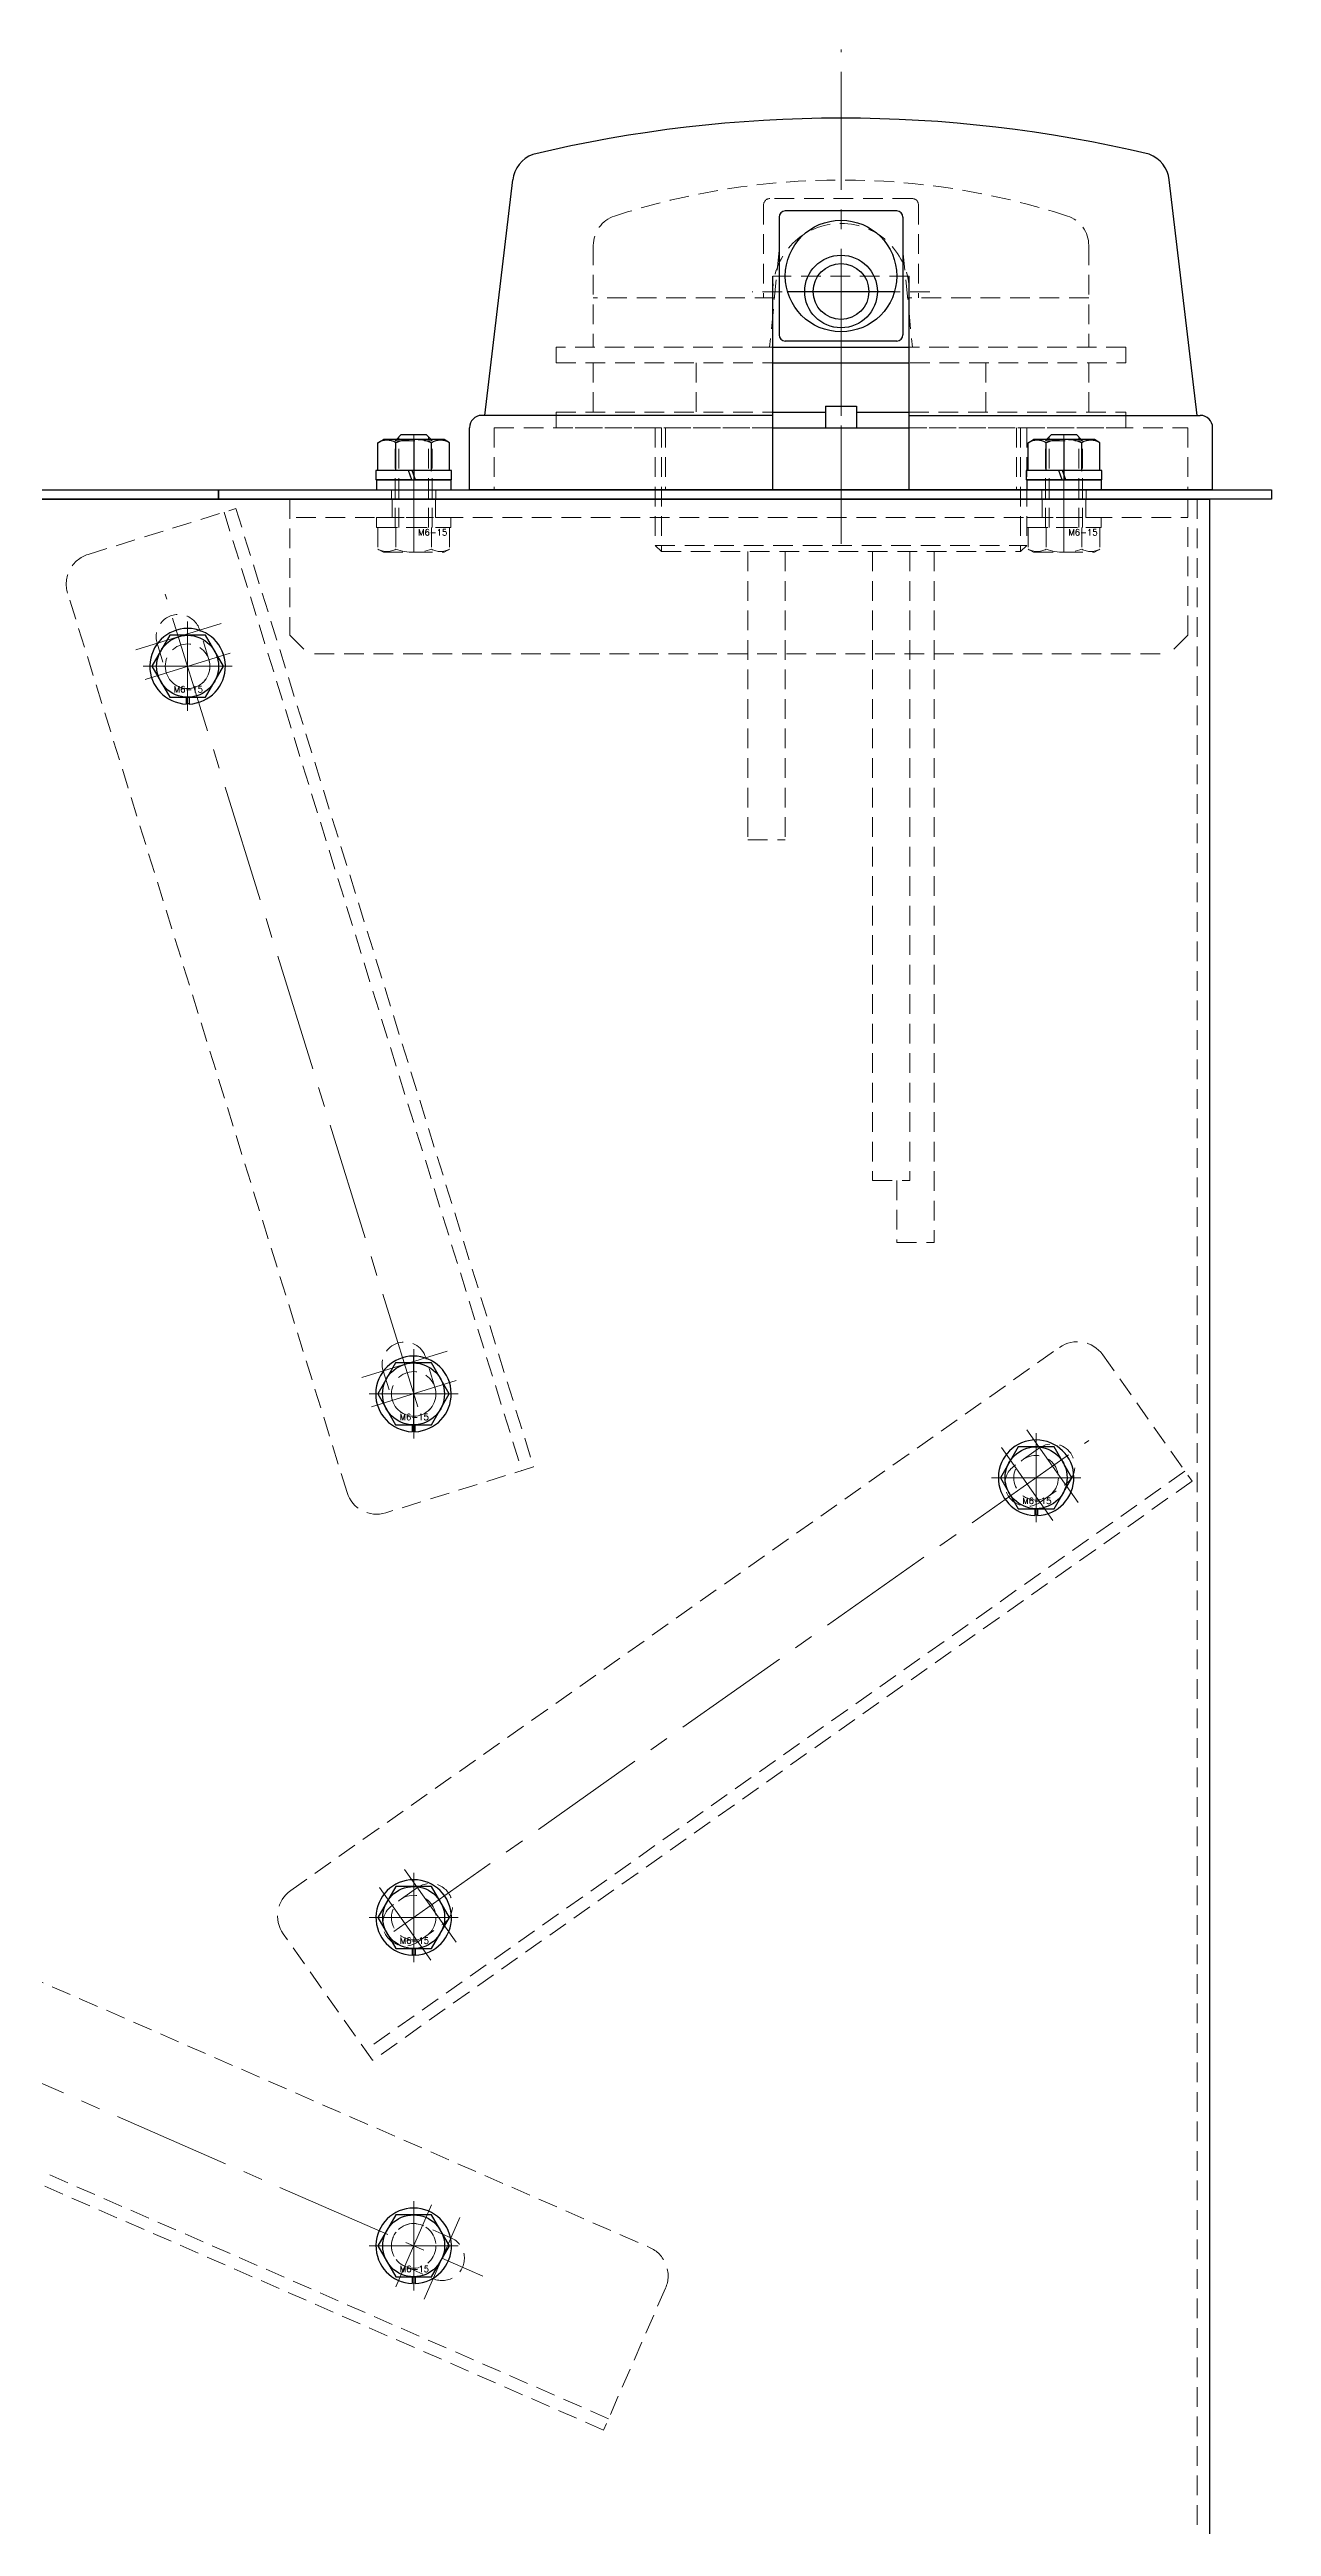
# Model space of a CAD drawing. Header units: millimetres. Extents: x 0 to 10987, y 0 to 7892.
# Drawn here: x 2561.8 to 2759.1, y 5681.5 to 6081.4 of the extents above; entities that cross this region are included whole.
import ezdxf

# ---------------------------------------------------------------- set-up
doc = ezdxf.new("R2010")
doc.units = ezdxf.units.MM
doc.linetypes.add('CENTER2', pattern=[28.575, 19.05, -3.175, 3.175, -3.175])
doc.linetypes.add('HIDDEN2', pattern=[4.7625, 3.175, -1.5875])
for name, color, linetype, lineweight in [('01_外形線', 7, 'Continuous', 25), ('02_細線', 5, 'Continuous', 13), ('03_かくれ線', 6, 'HIDDEN2', 13), ('04_中心線', 1, 'CENTER2', 9)]:
    doc.layers.add(name, color=color, linetype=linetype, lineweight=lineweight)
doc.styles.add('KSS_TXT', font='txt.shx', dxfattribs={"bigfont": 'extfont2.shx'})

msp = doc.modelspace()

# ---------------------------------------------------------------- linework, layer by layer
for p, q in [((2678.578, 6010.338), (2678.578, 6044.838)), ((2700.578, 6010.338), (2700.578, 6044.838)), ((2678.578, 6020.338), (2700.578, 6020.338))]:
    msp.add_line(p, q)
at = {"layer": '01_外形線'}
for p, q in [((2632.078, 6022.338), (2636.578, 6060.338)), ((2747.078, 6022.338), (2742.578, 6060.338)), ((2679.578, 6054.338), (2679.578, 6035.338)), ((2698.578, 6055.338), (2680.578, 6055.338)), ((2699.578, 6054.338), (2699.578, 6035.338)), ((2680.932, 6042.338), (2698.078, 6042.338)), ((2698.578, 6034.338), (2680.578, 6034.338)), ((2678.578, 6033.338), (2700.578, 6033.338)), ((2678.578, 6030.838), (2700.578, 6030.838)), ((2678.578, 6022.338), (2631.578, 6022.338)), ((2678.578, 6022.838), (2687.078, 6022.838)), ((2687.078, 6023.838), (2692.078, 6023.838)), ((2687.078, 6023.838), (2687.078, 6020.338)), ((2692.078, 6023.838), (2692.078, 6020.338)), ((2700.578, 6022.338), (2747.578, 6022.338)), ((2614.805, 6017.933), (2615.678, 6018.438)), ((2614.805, 6013.438), (2614.805, 6017.933)), ((2625.478, 6018.438), (2615.678, 6018.438)), ((2617.691, 6013.438), (2617.691, 6017.933)), ((2617.778, 6018.438), (2618.578, 6019.238)), ((2618.578, 6019.238), (2622.578, 6019.238)), ((2620.578, 6018.338), (2620.578, 6013.338)), ((2623.378, 6018.438), (2622.578, 6019.238)), ((2626.352, 6017.933), (2625.478, 6018.438)), ((2626.352, 6013.438), (2626.352, 6017.933)), ((2629.578, 6010.338), (2629.578, 6020.338)), ((2719.805, 6017.933), (2720.678, 6018.438)), ((2719.805, 6013.438), (2719.805, 6017.933)), ((2730.478, 6018.438), (2720.678, 6018.438)), ((2722.691, 6013.438), (2722.691, 6017.933)), ((2722.778, 6018.438), (2723.578, 6019.238)), ((2723.578, 6019.238), (2727.578, 6019.238)), ((2725.578, 6018.338), (2725.578, 6013.338)), ((2728.378, 6018.438), (2727.578, 6019.238)), ((2731.352, 6017.933), (2730.478, 6018.438)), ((2731.352, 6013.438), (2731.352, 6017.933)), ((2749.578, 6010.338), (2749.578, 6020.338)), ((2623.465, 6013.338), (2623.465, 6017.833)), ((2728.465, 6013.338), (2728.465, 6017.833)), ((2027.078, 6010.338), (2589.078, 6010.338)), ((2589.078, 6010.338), (2589.078, 6008.838)), ((2619.732, 6013.438), (2614.478, 6013.438)), ((2614.478, 6013.438), (2614.478, 6011.938)), ((2620.278, 6011.938), (2614.478, 6011.938)), ((2614.578, 6011.938), (2626.578, 6011.938)), ((2614.578, 6011.938), (2614.578, 6010.338)), ((2614.578, 6010.338), (2626.578, 6010.338)), ((2626.352, 6013.438), (2614.805, 6013.438)), ((2620.278, 6011.938), (2619.732, 6013.438)), ((2626.678, 6013.438), (2620.332, 6013.438)), ((2620.878, 6011.938), (2620.332, 6013.438)), ((2620.578, 6013.438), (2620.578, 6011.938)), ((2626.678, 6011.938), (2620.878, 6011.938)), ((2626.578, 6011.938), (2626.578, 6010.338)), ((2626.678, 6011.938), (2626.678, 6013.438)), ((2749.578, 6010.338), (2629.578, 6010.338)), ((2724.732, 6013.438), (2719.478, 6013.438)), ((2719.478, 6013.438), (2719.478, 6011.938)), ((2725.278, 6011.938), (2719.478, 6011.938)), ((2719.578, 6011.938), (2731.578, 6011.938)), ((2719.578, 6011.938), (2719.578, 6010.338)), ((2719.578, 6010.338), (2731.578, 6010.338)), ((2731.352, 6013.438), (2719.805, 6013.438)), ((2725.278, 6011.938), (2724.732, 6013.438)), ((2731.678, 6013.438), (2725.332, 6013.438)), ((2725.878, 6011.938), (2725.332, 6013.438)), ((2725.578, 6013.438), (2725.578, 6011.938)), ((2731.678, 6011.938), (2725.878, 6011.938)), ((2731.578, 6011.938), (2731.578, 6010.338)), ((2731.678, 6011.938), (2731.678, 6013.438)), ((2589.078, 6008.838), (2027.078, 6008.838)), ((2354.078, 6008.838), (2749.078, 6008.838)), ((2749.078, 6008.838), (2749.078, 5663.838)), ((2581.191, 5986.838), (2578.305, 5981.838)), ((2586.965, 5986.838), (2581.191, 5986.838)), ((2589.852, 5981.838), (2586.965, 5986.838)), ((2578.305, 5981.838), (2581.191, 5976.838)), ((2586.965, 5976.838), (2589.852, 5981.838)), ((2581.191, 5976.838), (2586.965, 5976.838)), ((2583.853, 5976.838), (2583.853, 5975.742)), ((2584.303, 5976.838), (2584.303, 5975.742)), ((2617.659, 5869.368), (2614.772, 5864.368)), ((2623.432, 5869.368), (2617.659, 5869.368)), ((2626.319, 5864.368), (2623.432, 5869.368)), ((2614.772, 5864.368), (2617.659, 5859.368)), ((2623.432, 5859.368), (2626.319, 5864.368)), ((2617.659, 5859.368), (2623.432, 5859.368)), ((2620.32, 5859.368), (2620.32, 5858.272)), ((2620.77, 5859.368), (2620.77, 5858.272)), ((2718.191, 5855.838), (2715.305, 5850.838)), ((2723.965, 5855.838), (2718.191, 5855.838)), ((2726.852, 5850.838), (2723.965, 5855.838)), ((2715.305, 5850.838), (2718.191, 5845.838)), ((2723.965, 5845.838), (2726.852, 5850.838)), ((2718.191, 5845.838), (2723.965, 5845.838)), ((2720.853, 5845.838), (2720.853, 5844.742)), ((2721.303, 5845.838), (2721.303, 5844.742)), ((2617.691, 5784.838), (2614.805, 5779.838)), ((2623.465, 5784.838), (2617.691, 5784.838)), ((2626.352, 5779.838), (2623.465, 5784.838)), ((2614.805, 5779.838), (2617.691, 5774.838)), ((2623.465, 5774.838), (2626.352, 5779.838)), ((2617.691, 5774.838), (2623.465, 5774.838)), ((2620.353, 5774.838), (2620.353, 5773.742)), ((2620.803, 5774.838), (2620.803, 5773.742)), ((2617.691, 5731.838), (2614.805, 5726.838)), ((2623.465, 5731.838), (2617.691, 5731.838)), ((2626.352, 5726.838), (2623.465, 5731.838)), ((2614.805, 5726.838), (2617.691, 5721.838)), ((2623.465, 5721.838), (2626.352, 5726.838)), ((2617.691, 5721.838), (2623.465, 5721.838)), ((2620.353, 5721.838), (2620.353, 5720.742)), ((2620.803, 5721.838), (2620.803, 5720.742))]:
    msp.add_line(p, q, dxfattribs=at)
for points in [[(2692.078, 6022.838), (2700.578, 6022.838)], [(2589.078, 6010.338), (2759.078, 6010.338), (2759.078, 6008.838), (2589.078, 6008.838), (2589.078, 6010.338)]]:
    msp.add_lwpolyline(points, dxfattribs=at)
for centre, radius in [((2689.578, 6044.838), 9), ((2689.578, 6042.338), 5.866), ((2689.578, 6042.338), 4.5), ((2584.078, 5981.838), 5), ((2620.545, 5864.368), 5), ((2721.078, 5850.838), 5), ((2620.578, 5779.838), 5), ((2620.578, 5726.838), 5)]:
    msp.add_circle(centre, radius, dxfattribs=at)
for centre, radius, start, end in [((2689.642, 5855.902), 214.424, 76.60036, 103.43499), ((2641.545, 6059.765), 5, 110.14987, 173.41806), ((2737.611, 6059.795), 5, 6.58194, 69.85013), ((2680.578, 6054.338), 1, 90, 180), ((2698.578, 6054.338), 1, 0, 90), ((2680.578, 6035.338), 1, 180, 270), ((2698.578, 6035.338), 1, 270, 0), ((2631.578, 6020.338), 2, 90, 180), ((2747.578, 6020.338), 2, 0, 90), ((2616.248, 6015.433), 2.887, 60.00001, 119.99999), ((2620.578, 6009.923), 8.514, 70.18087, 109.81913), ((2624.908, 6015.433), 2.887, 60.00001, 119.99999), ((2721.248, 6015.433), 2.887, 60.00001, 119.99999), ((2725.578, 6009.923), 8.514, 70.18087, 109.81913), ((2729.908, 6015.433), 2.887, 60.00001, 119.99999), ((2584.078, 5981.838), 6.1, 272.11385, 267.88615), ((2584.078, 5981.838), 6, 267.88615, 272.1491), ((2620.545, 5864.368), 6.1, 272.11385, 267.88615), ((2620.545, 5864.368), 6, 267.88615, 272.1491), ((2721.078, 5850.838), 6.1, 272.11385, 267.88615), ((2721.078, 5850.838), 6, 267.88615, 272.1491), ((2620.578, 5779.838), 6.1, 272.11385, 267.88615), ((2620.578, 5779.838), 6, 267.88615, 272.1491), ((2620.578, 5726.838), 6.1, 272.11385, 267.88615), ((2620.578, 5726.838), 6, 267.88615, 272.1491)]:
    msp.add_arc(centre, radius, start, end, dxfattribs=at)
at = {"layer": '02_細線'}
for p, q in [((2618.178, 6018.838), (2618.178, 6018.438)), ((2622.978, 6018.838), (2622.978, 6018.438)), ((2723.178, 6018.838), (2723.178, 6018.438)), ((2727.978, 6018.838), (2727.978, 6018.438))]:
    msp.add_line(p, q, dxfattribs=at)
at = {"layer": '03_かくれ線'}
for p, q in [((2677.078, 6056.338), (2677.078, 6041.338)), ((2701.078, 6057.338), (2678.078, 6057.338)), ((2702.078, 6056.338), (2702.078, 6041.338)), ((2649.578, 6049.77), (2649.578, 6033.338)), ((2679.578, 6048.949), (2678.047, 6033.338)), ((2699.578, 6048.949), (2701.109, 6033.338)), ((2729.578, 6049.77), (2729.578, 6033.338)), ((2703.904, 6042.299), (2675.253, 6042.299)), ((2700.578, 6044.838), (2678.578, 6044.838)), ((2678.578, 6042.338), (2678.578, 6010.338)), ((2700.578, 6042.338), (2700.578, 6010.338)), ((2678.832, 6041.338), (2649.578, 6041.338)), ((2729.578, 6041.338), (2700.324, 6041.338)), ((2735.578, 6033.338), (2643.578, 6033.338)), ((2643.578, 6033.338), (2643.578, 6030.838)), ((2643.578, 6030.838), (2735.578, 6030.838)), ((2649.578, 6030.838), (2649.578, 6022.838)), ((2666.208, 6030.838), (2666.208, 6022.838)), ((2689.578, 6030.209), (2689.578, 6002.802)), ((2712.948, 6030.838), (2712.948, 6022.838)), ((2729.578, 6030.838), (2729.578, 6022.838)), ((2735.578, 6030.838), (2735.578, 6033.338)), ((2643.578, 6022.838), (2678.578, 6022.838)), ((2643.578, 6020.338), (2643.578, 6022.838)), ((2700.578, 6022.838), (2735.578, 6022.838)), ((2735.578, 6022.838), (2735.578, 6020.338)), ((2617.578, 6018.238), (2617.778, 6018.438)), ((2617.578, 6018.238), (2623.578, 6018.238)), ((2617.578, 6004.238), (2617.578, 6018.238)), ((2618.178, 6004.238), (2618.178, 6018.438)), ((2622.978, 6004.238), (2622.978, 6018.438)), ((2623.578, 6018.238), (2623.378, 6018.438)), ((2623.578, 6004.238), (2623.578, 6018.238)), ((2633.578, 6020.338), (2745.578, 6020.338)), ((2633.578, 6020.338), (2633.578, 6010.338)), ((2735.578, 6020.338), (2643.578, 6020.338)), ((2659.578, 6020.338), (2659.578, 6001.338)), ((2660.578, 6020.338), (2660.578, 6000.338)), ((2661.25, 6020.338), (2661.25, 6010.338)), ((2717.907, 6020.338), (2717.907, 6010.338)), ((2718.578, 6020.338), (2718.578, 6000.338)), ((2719.578, 6020.338), (2719.578, 6001.338)), ((2722.578, 6018.238), (2722.778, 6018.438)), ((2722.578, 6018.238), (2728.578, 6018.238)), ((2722.578, 6004.238), (2722.578, 6018.238)), ((2723.178, 6004.238), (2723.178, 6018.438)), ((2727.978, 6004.238), (2727.978, 6018.438)), ((2728.578, 6018.238), (2728.378, 6018.438)), ((2728.578, 6004.238), (2728.578, 6018.238)), ((2745.578, 6020.338), (2745.578, 6010.338)), ((2616.978, 6010.338), (2616.978, 6008.838)), ((2624.178, 6010.338), (2624.178, 6008.838)), ((2633.578, 6010.338), (2638.578, 6010.338)), ((2638.578, 6010.338), (2745.578, 6010.338)), ((2659.578, 6010.338), (2659.578, 6008.838)), ((2719.578, 6010.338), (2719.578, 6008.838)), ((2721.978, 6010.338), (2721.978, 6008.838)), ((2729.178, 6010.338), (2729.178, 6008.838)), ((2568, 5999.879), (2591.874, 6007.298)), ((2589.964, 6006.704), (2638.037, 5852.002)), ((2591.874, 6007.298), (2639.947, 5852.595)), ((2600.578, 6008.838), (2600.578, 5986.838)), ((2601.578, 6008.838), (2745.578, 6008.838)), ((2617.078, 6005.838), (2617.078, 6008.838)), ((2624.078, 6005.838), (2624.078, 6008.838)), ((2722.078, 6005.838), (2722.078, 6008.838)), ((2729.078, 6005.838), (2729.078, 6008.838)), ((2745.578, 5986.838), (2745.578, 6008.838)), ((2747.078, 6008.838), (2747.078, 5640.838)), ((2601.578, 6005.838), (2745.578, 6005.838)), ((2614.578, 6005.838), (2626.578, 6005.838)), ((2614.578, 6005.838), (2614.578, 6004.238)), ((2614.578, 6004.238), (2626.578, 6004.238)), ((2614.805, 6004.238), (2614.805, 6000.742)), ((2614.805, 6004.238), (2626.352, 6004.238)), ((2617.691, 6004.238), (2617.691, 6000.742)), ((2623.465, 6004.238), (2623.465, 6000.742)), ((2626.352, 6004.238), (2626.352, 6000.742)), ((2626.578, 6005.838), (2626.578, 6004.238)), ((2719.578, 6005.838), (2731.578, 6005.838)), ((2719.578, 6005.838), (2719.578, 6004.238)), ((2719.578, 6004.238), (2731.578, 6004.238)), ((2719.805, 6004.238), (2719.805, 6000.742)), ((2719.805, 6004.238), (2731.352, 6004.238)), ((2722.691, 6004.238), (2722.691, 6000.742)), ((2728.465, 6004.238), (2728.465, 6000.742)), ((2731.352, 6004.238), (2731.352, 6000.742)), ((2731.578, 6005.838), (2731.578, 6004.238)), ((2614.805, 6000.742), (2615.678, 6000.238)), ((2615.678, 6000.238), (2625.478, 6000.238)), ((2626.352, 6000.742), (2625.478, 6000.238)), ((2659.578, 6001.338), (2719.578, 6001.338)), ((2659.578, 6001.338), (2660.578, 6000.338)), ((2660.578, 6000.338), (2718.578, 6000.338)), ((2674.557, 6000.338), (2674.557, 5953.838)), ((2680.557, 6000.338), (2680.557, 5953.838)), ((2694.671, 6000.338), (2694.671, 5898.838)), ((2700.671, 6000.338), (2700.671, 5898.838)), ((2704.599, 6000.338), (2704.599, 5888.838)), ((2718.578, 6000.338), (2719.578, 6001.338)), ((2719.805, 6000.742), (2720.678, 6000.238)), ((2720.678, 6000.238), (2730.478, 6000.238)), ((2731.352, 6000.742), (2730.478, 6000.238)), ((2609.815, 5848.467), (2564.709, 5993.621)), ((2600.578, 5986.838), (2603.578, 5983.838)), ((2745.578, 5986.838), (2742.578, 5983.838)), ((2604.578, 5983.838), (2742.578, 5983.838)), ((2674.557, 5953.838), (2680.557, 5953.838)), ((2694.671, 5898.838), (2700.671, 5898.838)), ((2698.599, 5898.838), (2698.599, 5888.838)), ((2698.599, 5888.838), (2704.599, 5888.838)), ((2600.723, 5784.176), (2724.868, 5871.88)), ((2731.836, 5870.682), (2746.261, 5850.263)), ((2745.107, 5851.897), (2612.795, 5758.422)), ((2746.261, 5850.263), (2613.949, 5756.789)), ((2639.947, 5852.595), (2616.073, 5845.176)), ((2652.039, 5698.923), (2358.754, 5826.923)), ((2613.949, 5756.789), (2599.524, 5777.207))]:
    msp.add_line(p, q, dxfattribs=at)
for points in [[(2586.032, 5987.681, 1), (2579.157, 5985.544), (2580.64, 5980.769, 1), (2587.516, 5982.906)], [(2622.532, 5870.221, 1), (2615.657, 5868.085), (2617.14, 5863.31, 1), (2624.016, 5865.446)], [(2725.799, 5849.765, 1), (2721.645, 5855.646), (2717.561, 5852.761, 1), (2721.715, 5846.88)], [(2367.954, 5848.003, -0.4142136), (2374.536, 5850.585), (2658.656, 5726.585, -0.4142136), (2661.239, 5720.003), (2651.239, 5697.09), (2357.954, 5825.09)], [(2625.34, 5778.794, 1), (2621.185, 5784.674), (2617.101, 5781.789, 1), (2621.256, 5775.909)], [(2623.721, 5721.538, 1), (2626.601, 5728.137), (2622.018, 5730.137, 1), (2619.138, 5723.538)]]:
    msp.add_lwpolyline(points, format="xyb", close=True, dxfattribs=at)
for centre in [(2584.078, 5981.838), (2620.578, 5864.368), (2721.078, 5850.838), (2620.578, 5779.838), (2620.578, 5726.838)]:
    msp.add_circle(centre, 3.6, dxfattribs=at)
for centre, radius, start, end in [((2689.578, 5942.552), 117.786, 71.9213, 108.0787), ((2654.578, 6049.77), 5, 108.0787, 180), ((2678.078, 6056.338), 1, 90, 180), ((2701.078, 6056.338), 1, 0, 90), ((2724.578, 6049.77), 5, 0, 71.9213), ((2689.578, 6042.338), 11, 0, 180), ((2569.484, 5995.104), 5, 107.26238, 197.26238), ((2616.248, 6003.242), 2.887, 240.00001, 299.99999), ((2620.578, 6008.752), 8.514, 250.18087, 289.81913), ((2624.908, 6003.242), 2.887, 240.00001, 299.99999), ((2721.248, 6003.242), 2.887, 240.00001, 299.99999), ((2725.578, 6008.752), 8.514, 250.18087, 289.81913), ((2729.908, 6003.242), 2.887, 240.00001, 299.99999), ((2727.753, 5867.797), 5, 35.23997, 125.23997), ((2614.59, 5849.951), 5, 197.26238, 287.26238), ((2603.608, 5780.092), 5, 125.23997, 215.23997)]:
    msp.add_arc(centre, radius, start, end, dxfattribs=at)
at = {"layer": '04_中心線'}
for p, q in [((2689.578, 6001.577), (2689.578, 6081.398)), ((2620.578, 6019.238), (2620.578, 6000.238)), ((2725.578, 6019.238), (2725.578, 6000.238)), ((2620.578, 6003.338), (2620.578, 6015.838)), ((2689.578, 6003.338), (2689.578, 6015.838)), ((2725.578, 6003.338), (2725.578, 6015.838)), ((2620.578, 6000.838), (2620.578, 6013.838)), ((2725.578, 6000.838), (2725.578, 6013.838)), ((2621.231, 5862.277), (2580.458, 5993.488)), ((2589.47, 5988.749), (2575.719, 5984.476)), ((2584.078, 5974.638), (2584.078, 5989.038)), ((2584.078, 5987.938), (2584.078, 5975.738)), ((2590.954, 5983.974), (2577.202, 5979.701)), ((2576.878, 5981.838), (2591.278, 5981.838)), ((2590.178, 5981.838), (2577.978, 5981.838)), ((2625.97, 5871.289), (2612.219, 5867.016)), ((2620.545, 5870.468), (2620.545, 5858.268)), ((2620.578, 5857.168), (2620.578, 5871.568)), ((2627.454, 5866.515), (2613.768, 5862.262)), ((2613.378, 5864.368), (2627.778, 5864.368)), ((2626.645, 5864.368), (2614.445, 5864.368)), ((2727.876, 5846.825), (2719.567, 5858.586)), ((2721.078, 5843.638), (2721.078, 5858.038)), ((2617.382, 5777.58), (2729.602, 5856.86)), ((2723.792, 5843.94), (2715.484, 5855.701)), ((2721.078, 5856.938), (2721.078, 5844.738)), ((2713.878, 5850.838), (2728.278, 5850.838)), ((2727.178, 5850.838), (2714.978, 5850.838)), ((2389.433, 5827.718), (2631.76, 5721.958)), ((2627.417, 5775.853), (2619.108, 5787.615)), ((2620.578, 5772.638), (2620.578, 5787.038)), ((2623.333, 5772.968), (2615.064, 5784.673)), ((2620.578, 5785.938), (2620.578, 5773.738)), ((2613.378, 5779.838), (2627.778, 5779.838)), ((2626.678, 5779.838), (2614.478, 5779.838)), ((2620.578, 5719.638), (2620.578, 5734.038)), ((2617.698, 5720.239), (2623.458, 5733.437)), ((2620.578, 5732.938), (2620.578, 5720.738)), ((2622.281, 5718.239), (2628.041, 5731.437)), ((2613.378, 5726.838), (2627.778, 5726.838)), ((2626.678, 5726.838), (2614.478, 5726.838))]:
    msp.add_line(p, q, dxfattribs=at)

# ---------------------------------------------------------------- texts
at = {"layer": '03_かくれ線', "style": 'KSS_TXT'}
for p in [(2621.293, 6002.947), (2726.293, 6002.947), (2581.843, 5977.609), (2618.31, 5860.139), (2718.843, 5846.609), (2618.343, 5775.609), (2618.343, 5722.609)]:
    msp.add_text('M6-15', height=1, dxfattribs=at).set_placement(p)

doc.saveas('drawing.dxf')
